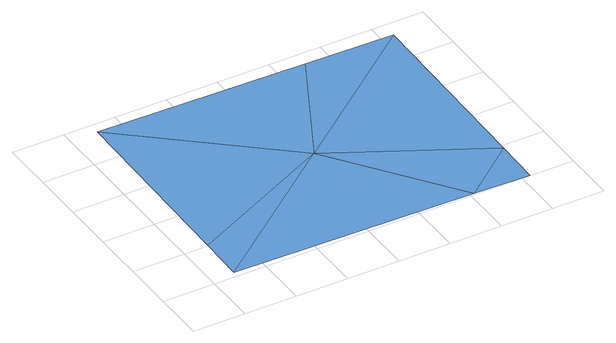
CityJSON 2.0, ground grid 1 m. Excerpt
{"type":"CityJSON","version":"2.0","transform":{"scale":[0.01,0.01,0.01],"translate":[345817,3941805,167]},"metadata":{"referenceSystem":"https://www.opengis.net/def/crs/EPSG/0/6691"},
"CityObjects":{
"waterbody1":{"type":"WaterBody","attributes":{"name":"10","class":"1140","function":"1","WaterBodyRiverFloodingRiskAttribute.description":"5","WaterBodyRiverFloodingRiskAttribute.rankOrg":"1","WaterBodyRiverFloodingRiskAttribute.adminType":"2","WaterBodyRiverFloodingRiskAttribute.scale":"L2"},"geometry":[{"type":"MultiSurface","lod":"1","boundaries":[[[0,1,2]],[[2,1,3]],[[1,4,3]],[[5,4,1]],[[5,1,6]],[[1,0,7]],[[7,6,1]],[[8,7,0]]]}]}
},
"vertices":[
[508,4,96],[335,240,96],[45,12,96],[47,102,96],[53,478,96],[453,471,96],[624,468,96],[618,93,96],[616,2,96]
]}
